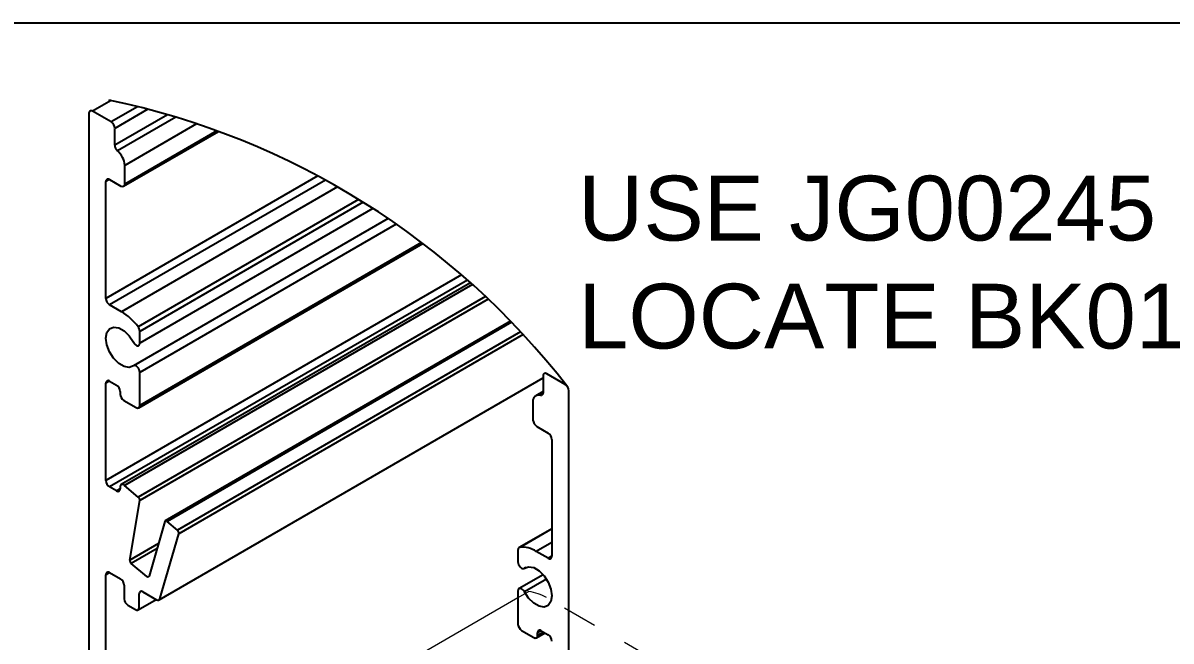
# Model space of a CAD drawing. Extents: x 0 to 12.5, y -13.7 to 0.
# Drawn here: x 2.619 to 5.945, y -1.789 to 0 of the extents above; entities that cross this region are included whole.
import ezdxf

# ---------------------------------------------------------------- set-up
doc = ezdxf.new("R2010")
doc.units = 0
doc.header["$LTSCALE"] = 0.5
doc.header["$MEASUREMENT"] = 0
doc.linetypes.add('HIDDEN2', pattern=[0.1875, 0.125, -0.0625])
for name, color, linetype in [('Dimension', 10, 'CONTINUOUS'), ('FAB DWG', 221, 'CONTINUOUS'), ('Housing', 150, 'CONTINUOUS')]:
    doc.layers.add(name, color=color, linetype=linetype)
doc.layers.add('Jig', color=41, linetype='CONTINUOUS', lineweight=13)
doc.layers.add('Text-Unprinted', color=131, linetype='CONTINUOUS', plot=False)
doc.styles.get("Standard").update_dxf_attribs({"font": 'arial.ttf'})

msp = doc.modelspace()

# ---------------------------------------------------------------- linework, layer by layer
at = {"layer": 'Dimension', "transparency": 16777216}
msp.add_arc((2.4058, -2.4423), 2.2667, 37.756, 78.2279, dxfattribs=at)
at = {"layer": 'Housing', "transparency": 16777216}
for p, q in [((2.8743, -0.2246), (2.8207, -0.2555)), ((2.8101, -0.2617), (2.8101, -2.1609)), ((2.8745, -0.2866), (2.8207, -0.2555)), ((2.9512, -0.2423), (2.8745, -0.2866)), ((2.9806, -0.2498), (2.8851, -0.305)), ((3.0378, -0.2656), (2.8851, -0.3537)), ((3.0617, -0.2727), (2.893, -0.3701)), ((3.1224, -0.2919), (2.9142, -0.4122)), ((2.8851, -0.3537), (2.8851, -0.305)), ((2.9108, -0.4725), (3.1854, -0.314)), ((3.1809, -0.3123), (2.9142, -0.4663)), ((2.9142, -0.4663), (2.9142, -0.4122)), ((3.4734, -0.4428), (2.8596, -0.7973)), ((2.8702, -0.4531), (2.8596, -0.4592)), ((2.8596, -0.7973), (2.8596, -0.4592)), ((2.8702, -0.4531), (2.9029, -0.472)), ((3.4953, -0.4547), (2.8702, -0.8157)), ((3.5305, -0.4744), (2.9049, -0.8357)), ((3.5916, -0.5106), (2.9528, -0.8795)), ((3.6049, -0.5188), (2.9577, -0.8927)), ((3.6331, -0.5367), (2.9577, -0.9268)), ((3.6775, -0.566), (2.9396, -0.9922)), ((3.7009, -0.5821), (2.9577, -1.0113)), ((2.9546, -1.1138), (3.778, -0.6383)), ((3.7743, -0.6354), (2.9577, -1.107)), ((3.8902, -0.7293), (2.8596, -1.3245)), ((3.9071, -0.7441), (2.8702, -1.3429)), ((3.9157, -0.7518), (2.9038, -1.3363)), ((3.9213, -0.7568), (2.9137, -1.3387)), ((3.959, -0.7914), (2.9534, -1.3722)), ((2.9049, -0.8357), (2.8702, -0.8157)), ((3.9671, -0.7992), (2.9577, -1.3822)), ((4.0322, -0.8636), (3.0317, -1.4414)), ((2.9577, -0.9268), (2.9577, -0.8927)), ((4.0349, -0.8664), (3.0369, -1.4427)), ((4.0608, -0.8936), (3.0666, -1.4678)), ((4.0687, -0.902), (3.0708, -1.4784)), ((2.9577, -1.107), (2.9577, -1.0113)), ((3.0135, -1.6701), (4.126, -1.0276)), ((4.126, -1.0216), (4.126, -1.0704)), ((4.1903, -1.0466), (4.1366, -1.0155)), ((2.8702, -1.0368), (2.8596, -1.0429)), ((2.8596, -1.3245), (2.8596, -1.0429)), ((2.8702, -1.0368), (2.8901, -1.0482)), ((2.9007, -1.0666), (2.9007, -1.074)), ((2.9113, -1.0924), (2.9471, -1.1131)), ((4.0968, -1.0952), (4.0968, -1.1493)), ((4.126, -1.0668), (4.1052, -1.0788)), ((4.1256, -1.0733), (4.1181, -1.0777)), ((4.2009, -3.408), (4.2009, -1.0649)), ((4.1082, -1.1681), (4.1408, -1.187)), ((4.1514, -1.2053), (4.1514, -1.5434)), ((2.8901, -1.3544), (2.8702, -1.3429)), ((2.9007, -1.3482), (2.8901, -1.3544)), ((2.9007, -1.3431), (2.9007, -1.3482)), ((2.9534, -1.3722), (2.9137, -1.3387)), ((2.9288, -1.5546), (2.9577, -1.3822)), ((3.0302, -1.4434), (2.9844, -1.6015)), ((3.0666, -1.4678), (3.0369, -1.4427)), ((3.0162, -1.6664), (3.0708, -1.4784)), ((4.1514, -1.4638), (4.0565, -1.5186)), ((4.1514, -1.4642), (4.0583, -1.518)), ((3.0119, -1.5066), (2.9288, -1.5546)), ((3.0076, -1.5216), (2.9331, -1.5646)), ((4.0534, -1.5255), (4.0534, -1.5596)), ((4.1514, -1.5034), (4.1062, -1.5295)), ((4.1408, -1.5495), (4.1062, -1.5295)), ((4.1514, -1.5434), (4.1408, -1.5495)), ((2.8702, -1.5909), (2.8596, -1.5971)), ((2.8702, -1.5909), (2.9021, -1.6093)), ((2.9777, -1.6022), (2.9331, -1.5646)), ((4.0715, -1.5788), (4.0768, -1.5757)), ((4.0765, -1.5758), (4.072, -1.5784)), ((2.8596, -2.1895), (2.8596, -1.5971)), ((2.9127, -1.6277), (2.9127, -1.6669)), ((4.1262, -1.5971), (4.0565, -1.6373)), ((4.1358, -1.61), (4.072, -1.6469)), ((2.9558, -1.6918), (2.9558, -1.6526)), ((2.9664, -1.6465), (3.006, -1.6694)), ((4.0534, -1.6442), (4.0534, -1.7398)), ((2.9233, -1.6852), (2.9452, -1.6979)), ((2.9527, -1.6987), (3.0047, -1.6686)), ((4.064, -1.7582), (4.0998, -1.7789)), ((4.121, -1.7592), (4.1104, -1.7653)), ((4.1275, -1.7629), (4.1104, -1.7727)), ((4.121, -1.7592), (4.1408, -1.7706)), ((4.1073, -1.7796), (4.1319, -1.7654)), ((4.1104, -1.7727), (4.1104, -1.7653))]:
    msp.add_line(p, q, dxfattribs=at)
at = {"layer": 'Housing', "transparency": 16777216, "flags": 128}
for points in [[(2.9391, -0.9926), (2.927, -0.9969), (2.9122, -0.9944), (2.8966, -0.9852), (2.882, -0.9704), (2.8701, -0.9519), (2.8623, -0.9318), (2.8596, -0.9124), (2.8623, -0.8962), (2.8701, -0.8851), (2.882, -0.8803), (2.8966, -0.8824), (2.9122, -0.8913), (2.927, -0.9057), (2.9391, -0.9241)], [(2.9391, -0.9241), (2.9415, -0.9279), (2.9445, -0.931), (2.9477, -0.9332), (2.9508, -0.9343), (2.9536, -0.9341), (2.9558, -0.9327), (2.9572, -0.9302), (2.9577, -0.9268)], [(2.9577, -1.0113), (2.9572, -1.0074), (2.9558, -1.0033), (2.9536, -0.9993), (2.9508, -0.9959), (2.9477, -0.9933), (2.9445, -0.9918), (2.9415, -0.9916), (2.9391, -0.9926)], [(4.126, -1.0704), (4.1258, -1.0723), (4.1254, -1.074), (4.1247, -1.0755), (4.1238, -1.0766), (4.1226, -1.0774), (4.1213, -1.0779), (4.1197, -1.078), (4.1181, -1.0777)], [(2.9137, -1.3387), (2.9113, -1.337), (2.9089, -1.336), (2.9067, -1.3356), (2.9047, -1.3359), (2.903, -1.3368), (2.9017, -1.3384), (2.9009, -1.3406), (2.9007, -1.3431)], [(3.0369, -1.4427), (3.0359, -1.442), (3.0348, -1.4414), (3.0338, -1.4411), (3.0328, -1.4411), (3.0319, -1.4413), (3.0312, -1.4418), (3.0306, -1.4425), (3.0302, -1.4434)], [(4.0534, -1.5596), (4.0539, -1.5636), (4.0553, -1.5677), (4.0575, -1.5717), (4.0603, -1.5751), (4.0634, -1.5777), (4.0666, -1.5791), (4.0696, -1.5794), (4.072, -1.5784)], [(4.072, -1.5784), (4.0841, -1.574), (4.0989, -1.5766), (4.1145, -1.5858), (4.1291, -1.6006), (4.141, -1.6191), (4.1488, -1.6392), (4.1514, -1.6585), (4.1488, -1.6747), (4.141, -1.6859), (4.1291, -1.6907), (4.1145, -1.6885), (4.0989, -1.6797), (4.0841, -1.6653), (4.072, -1.6469)], [(2.9844, -1.6015), (2.984, -1.6024), (2.9834, -1.6031), (2.9827, -1.6036), (2.9818, -1.6039), (2.9808, -1.6038), (2.9798, -1.6035), (2.9787, -1.603), (2.9777, -1.6022)], [(4.072, -1.6469), (4.0696, -1.6431), (4.0666, -1.6399), (4.0634, -1.6377), (4.0603, -1.6367), (4.0575, -1.6369), (4.0553, -1.6383), (4.0539, -1.6408), (4.0534, -1.6442)], [(3.006, -1.6694), (3.0078, -1.6702), (3.0094, -1.6707), (3.011, -1.6708), (3.0124, -1.6706), (3.0137, -1.67), (3.0148, -1.6691), (3.0156, -1.6679), (3.0162, -1.6664)]]:
    msp.add_lwpolyline(points, dxfattribs=at)
at = {"layer": 'Housing', "transparency": 16777216}
for centre, radius, start, end in [((2.8166, -0.2606), 0.00655, 50.7624, 189.2023), ((2.8621, -0.306), 0.0231, 2.6115, 57.3885), ((2.9086, -0.3525), 0.0235, 182.9393, 228.4633), ((2.85, -0.4183), 0.0646, 5.4287, 48.2258), ((2.8661, -0.4582), 0.00655, 50.7607, 189.202), ((2.9072, -0.4663), 0.00708, 233.3427, 0.2212), ((2.8827, -0.7963), 0.0231, 182.6115, 237.3885), ((2.818, -0.9788), 0.1674, 36.3892, 58.7394), ((2.9349, -0.8937), 0.0229, 2.5487, 38.3373), ((4.1325, -1.0206), 0.00655, 50.7624, 189.2023), ((2.8661, -1.0418), 0.00655, 50.7624, 189.2023), ((2.8776, -1.0676), 0.0231, 2.6115, 57.3885), ((4.1779, -1.066), 0.0231, 2.6115, 57.3885), ((2.9237, -1.073), 0.0231, 182.6115, 237.3885), ((4.1133, -1.0935), 0.0166, 73.184, 185.6711), ((2.9512, -1.108), 0.00655, 230.7624, 9.2023), ((4.1232, -1.1463), 0.0265, 186.6222, 235.5126), ((4.1284, -1.2064), 0.0231, 2.6114, 57.3893), ((2.8827, -1.3235), 0.0231, 182.6115, 237.3885), ((2.8942, -1.3493), 0.00655, 230.7624, 9.2023), ((2.9458, -1.3814), 0.0119, 356.1807, 50.4223), ((3.0594, -1.4767), 0.0115, 351.8253, 51.1924), ((4.06, -1.5245), 0.0067, 104.8712, 188.711), ((4.0658, -1.5922), 0.0746, 57.1798, 95.7375), ((2.9407, -1.5554), 0.0119, 176.1807, 230.4223), ((4.145, -1.5445), 0.00655, 230.7624, 9.2023), ((2.8661, -1.596), 0.00655, 50.7624, 189.2023), ((2.8896, -1.6287), 0.0231, 2.6115, 57.3885), ((2.9623, -1.6516), 0.00655, 50.7624, 189.2023), ((2.9357, -1.6658), 0.0231, 182.6115, 237.3885), ((2.9493, -1.6928), 0.00655, 230.7624, 9.2023), ((4.0764, -1.7387), 0.0231, 182.6115, 237.3885), ((4.1169, -1.7642), 0.00655, 50.7624, 189.2023), ((4.1039, -1.7738), 0.00655, 230.7624, 9.2023), ((4.1284, -1.79), 0.0231, 2.6115, 57.3885)]:
    msp.add_arc(centre, radius, start, end, dxfattribs=at)
at = {"layer": 'Jig', "linetype": 'Continuous', "transparency": 16777216}
for p, q in [((4.0849, -1.6459), (4.0534, -1.6641)), ((4.0534, -1.6641), (3.0014, -2.2714))]:
    msp.add_line(p, q, dxfattribs=at)
at = {"layer": 'Jig', "linetype": 'HIDDEN2', "transparency": 16777216}
msp.add_line((5.3145, -2.3436), (4.1358, -1.6632), dxfattribs=at)
at = {"layer": 'Jig', "linetype": 'Continuous', "transparency": 16777216}
msp.add_ellipse((4.0916, -1.6887), major_axis=(0.0758, -0.0203), ratio=0.51759, start_param=1.0931, end_param=1.796018, dxfattribs=at)
at = {"layer": 'Text-Unprinted', "ltscale": 0.5, "transparency": 16777216}
msp.add_lwpolyline([(0, 0), (12.5376, 0), (12.5376, -13.6803), (0, -13.6803)], close=True, dxfattribs=at)

# ---------------------------------------------------------------- texts
at = {"layer": 'FAB DWG', "ltscale": 0.5, "transparency": 16777216, "insert": (4.2277, -0.6935), "char_height": 0.18751, "attachment_point": 4}
msp.add_mtext_dynamic_manual_height_columns('\\A1;USE JG00245 TO\\PLOCATE BK01510', width=5.873587, gutter_width=0.4688, heights=[0], dxfattribs=at)

doc.saveas('drawing.dxf')
